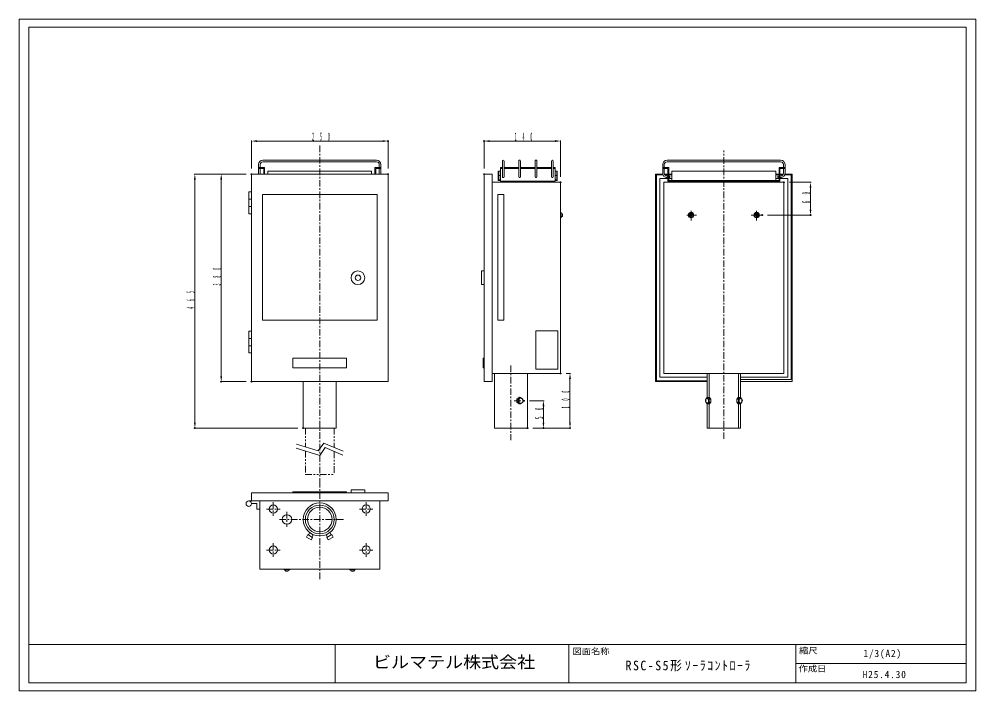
# Model space of a CAD drawing. Units: millimetres, scale not verified. Extents: x -876 to 876, y -615 to 615.
import ezdxf
from ezdxf.enums import TextEntityAlignment as Align

# ---------------------------------------------------------------- set-up
doc = ezdxf.new("R2010")
doc.units = ezdxf.units.MM
doc.header["$LTSCALE"] = 3
doc.header["$PDMODE"] = 32
doc.header["$PDSIZE"] = 1.5
doc.linetypes.add('USER5', pattern=[9, 4, -1, 1, -1, 1, -1])
doc.linetypes.add('USER7', pattern=[7, 4, -1, 1, -1])
for name, color, linetype, lineweight in [('0-0_0', 7, 'Continuous', 18), ('0-1_AM_0', 7, 'Continuous', 18), ('0-2_AM_1', 7, 'Continuous', 18), ('0-A_AM_7', 7, 'USER7', 18), ('0-E_AM_11', 7, 'USER5', 18)]:
    doc.layers.add(name, color=color, linetype=linetype, lineweight=lineweight)
doc.layers.add('1-0_Defpoints', color=7, linetype='Continuous')
doc.styles.add('ＭＳ ゴシック', font='')
doc.styles.get('ＭＳ ゴシック').set_extended_font_data('MS Gothic')

# ---------------------------------------------------------------- blocks, each defined once
blk = doc.blocks.new('D12')
at = {"layer": '0-1_AM_0'}
for p, q in [((-125, 475), (-125, 526.511)), ((125, 475), (125, 526.511)), ((-115, 525.511), (115, 525.511))]:
    blk.add_line(p, q, dxfattribs=at)
for points in [[(-115, 527.178), (-115, 523.845), (-125, 525.511)], [(115, 527.178), (115, 523.845), (125, 525.511)]]:
    blk.add_solid(points, dxfattribs=at)
at = {"layer": '1-0_Defpoints'}
for p in [(125, 525.511), (-125, 465), (125, 465)]:
    blk.add_point(p, dxfattribs=at)
at = {"layer": '0-1_AM_0', "insert": (-13.95, 526.211), "char_height": 14.66, "attachment_point": 7, "style": 'ＭＳ ゴシック'}
blk.add_mtext('\\T4;\\W0.3;250', dxfattribs=at)
blk = doc.blocks.new('D13')
at = {"layer": '0-1_AM_0'}
for p, q in [((-135, 465), (-181.43, 465)), ((-180.43, 455), (-180.43, 95)), ((-135, 85), (-181.43, 85))]:
    blk.add_line(p, q, dxfattribs=at)
for points in [[(-182.096, 455), (-178.763, 455), (-180.43, 465)], [(-182.096, 95), (-178.763, 95), (-180.43, 85)]]:
    blk.add_solid(points, dxfattribs=at)
at = {"layer": '1-0_Defpoints'}
for p in [(-125, 465), (-180.43, 85), (-125, 85)]:
    blk.add_point(p, dxfattribs=at)
at = {"layer": '0-1_AM_0', "insert": (-181.13, 261.05), "char_height": 14.66, "attachment_point": 7, "rotation": 90, "style": 'ＭＳ ゴシック'}
blk.add_mtext('\\T4;\\W0.3;380', dxfattribs=at)
blk = doc.blocks.new('D14')
at = {"layer": '0-1_AM_0'}
for p, q in [((301, 475), (301, 526.511)), ((441, 460), (441, 526.511)), ((431, 525.511), (311, 525.511))]:
    blk.add_line(p, q, dxfattribs=at)
for points in [[(311, 527.178), (311, 523.845), (301, 525.511)], [(431, 527.178), (431, 523.845), (441, 525.511)]]:
    blk.add_solid(points, dxfattribs=at)
at = {"layer": '1-0_Defpoints'}
for p in [(301, 525.511), (301, 465), (441, 450)]:
    blk.add_point(p, dxfattribs=at)
at = {"layer": '0-1_AM_0', "insert": (357.05, 526.211), "char_height": 14.66, "attachment_point": 7, "style": 'ＭＳ ゴシック'}
blk.add_mtext('\\T4;\\W0.3;140', dxfattribs=at)
blk = doc.blocks.new('D15')
at = {"layer": '0-1_AM_0'}
for p, q in [((-135, 465), (-229.666, 465)), ((-228.666, 455), (-228.666, 10)), ((-40.25, 0), (-229.666, 0))]:
    blk.add_line(p, q, dxfattribs=at)
for points in [[(-230.332, 455), (-226.999, 455), (-228.666, 465)], [(-230.332, 10), (-226.999, 10), (-228.666, 0)]]:
    blk.add_solid(points, dxfattribs=at)
at = {"layer": '1-0_Defpoints'}
for p in [(-125, 465), (-228.666, 0), (-30.25, 0)]:
    blk.add_point(p, dxfattribs=at)
at = {"layer": '0-1_AM_0', "insert": (-229.366, 218.55), "char_height": 14.66, "attachment_point": 7, "rotation": 90, "style": 'ＭＳ ゴシック'}
blk.add_mtext('\\T4;\\W0.3;465', dxfattribs=at)
blk = doc.blocks.new('D16')
at = {"layer": '0-1_AM_0'}
for p, q in [((384.079, 50), (410.666, 50)), ((409.666, 40), (409.666, 10)), ((390.25, 0), (410.666, 0))]:
    blk.add_line(p, q, dxfattribs=at)
for points in [[(407.999, 40), (411.333, 40), (409.666, 50)], [(407.999, 10), (411.333, 10), (409.666, 0)]]:
    blk.add_solid(points, dxfattribs=at)
at = {"layer": '1-0_Defpoints'}
for p in [(374.079, 50), (380.25, 0), (409.666, 0)]:
    blk.add_point(p, dxfattribs=at)
at = {"layer": '0-1_AM_0', "insert": (408.966, 16.475), "char_height": 14.66, "attachment_point": 7, "rotation": 90, "style": 'ＭＳ ゴシック'}
blk.add_mtext('\\T3.4;\\W0.4;50', dxfattribs=at)
blk = doc.blocks.new('D17')
at = {"layer": '0-1_AM_0'}
for p, q in [((451, 100), (459.264, 100)), ((458.264, 90), (458.264, 10)), ((390.25, 0), (459.264, 0))]:
    blk.add_line(p, q, dxfattribs=at)
for points in [[(456.597, 90), (459.93, 90), (458.264, 100)], [(456.597, 10), (459.93, 10), (458.264, 0)]]:
    blk.add_solid(points, dxfattribs=at)
at = {"layer": '1-0_Defpoints'}
for p in [(441, 100), (380.25, 0), (458.264, 0)]:
    blk.add_point(p, dxfattribs=at)
at = {"layer": '0-1_AM_0', "insert": (457.564, 36.05), "char_height": 14.66, "attachment_point": 7, "rotation": 90, "style": 'ＭＳ ゴシック'}
blk.add_mtext('\\T4;\\W0.3;100', dxfattribs=at)
blk = doc.blocks.new('D18')
at = {"layer": '0-1_AM_0'}
for p, q in [((860, 450), (899.712, 450)), ((898.712, 440), (898.712, 400)), ((820, 390), (899.712, 390))]:
    blk.add_line(p, q, dxfattribs=at)
for points in [[(897.045, 440), (900.379, 440), (898.712, 450)], [(897.045, 400), (900.379, 400), (898.712, 390)]]:
    blk.add_solid(points, dxfattribs=at)
at = {"layer": '1-0_Defpoints'}
for p in [(850, 450), (810, 390), (898.712, 390)]:
    blk.add_point(p, dxfattribs=at)
at = {"layer": '0-1_AM_0', "insert": (898.012, 411.475), "char_height": 14.66, "attachment_point": 7, "rotation": 90, "style": 'ＭＳ ゴシック'}
blk.add_mtext('\\T3.4;\\W0.4;60', dxfattribs=at)

msp = doc.modelspace()

# ---------------------------------------------------------------- linework, layer by layer
at = {"layer": '0-0_0'}
for p, q in [((-858, -530), (858, -530)), ((-297.445, -530), (-297.445, -600)), ((130.652, -530), (130.652, -600)), ((546.585, -530), (546.585, -600)), ((546.585, -565), (858, -565))]:
    msp.add_line(p, q, dxfattribs=at)
for points in [[(-876, -615), (876, -615), (876, 615), (-876, 615)], [(-858, -600), (858, -600), (858, 600), (-858, 600)]]:
    msp.add_lwpolyline(points, close=True, dxfattribs=at)
at = {"layer": '0-1_AM_0'}
for p, q in [((-221.495, 356.724), (-429.507, 356.724)), ((-221.507, 353.724), (-429.507, 353.724)), ((8.993, 326.224), (8.993, 355.224)), ((11.994, 355.224), (11.994, 326.224)), ((38.993, 326.223), (38.993, 355.224)), ((41.993, 326.218), (41.993, 355.233)), ((68.993, 326.223), (68.993, 355.224)), ((71.993, 326.223), (71.993, 355.231)), ((98.993, 355.224), (98.993, 326.224)), ((101.993, 326.218), (101.993, 355.216)), ((518.494, 356.724), (310.493, 356.724)), ((518.494, 353.724), (310.493, 353.724)), ((-437.507, 348.724), (-437.507, 332.724)), ((-426.507, 343.224), (-437.507, 343.224)), ((-428.007, 341.724), (-437.507, 341.724)), ((-434.507, 348.724), (-434.507, 343.224)), ((-434.507, 341.724), (-434.507, 332.724)), ((-428.007, 341.724), (-428.007, 331.224)), ((-426.507, 343.224), (-426.507, 331.224)), ((-420.507, 336.723), (-420.507, 331.224)), ((-230.507, 336.723), (-420.507, 336.723)), ((-230.507, 336.723), (-230.507, 331.224)), ((-224.507, 343.224), (-213.507, 343.224)), ((-224.507, 343.224), (-224.507, 331.224)), ((-223.007, 341.724), (-223.007, 331.224)), ((-223.007, 341.724), (-213.507, 341.724)), ((-216.507, 348.724), (-216.507, 343.224)), ((-216.507, 341.724), (-216.507, 332.724)), ((-213.507, 348.724), (-213.507, 332.724)), ((1.493, 336.723), (5.493, 336.723)), ((1.493, 319.723), (1.493, 336.723)), ((2.493, 319.723), (2.493, 336.723)), ((5.493, 318.224), (5.493, 343.224)), ((8.993, 343.224), (5.493, 343.224)), ((8.993, 341.724), (5.493, 341.724)), ((38.993, 343.224), (11.993, 343.224)), ((38.993, 341.724), (11.993, 341.724)), ((55.493, 343.224), (41.993, 343.224)), ((55.493, 341.724), (41.993, 341.724)), ((55.493, 343.224), (68.993, 343.224)), ((55.493, 341.724), (68.993, 341.724)), ((71.993, 343.224), (98.993, 343.224)), ((71.993, 341.724), (98.993, 341.724)), ((101.993, 343.224), (105.493, 343.224)), ((101.993, 341.724), (105.493, 341.724)), ((105.493, 318.224), (105.493, 343.224)), ((109.493, 336.724), (105.493, 336.724)), ((108.493, 319.723), (108.493, 336.723)), ((109.493, 319.723), (109.493, 336.723)), ((302.493, 348.724), (302.493, 332.724)), ((313.493, 343.224), (302.493, 343.224)), ((311.993, 341.724), (302.493, 341.724)), ((305.493, 348.724), (305.493, 343.224)), ((305.493, 341.724), (305.493, 332.724)), ((311.993, 341.724), (311.993, 318.224)), ((313.493, 343.224), (313.493, 319.724)), ((319.493, 336.724), (319.493, 319.724)), ((509.493, 336.724), (319.493, 336.724)), ((509.493, 336.724), (509.493, 319.724)), ((515.493, 343.224), (526.493, 343.224)), ((515.494, 343.224), (515.494, 319.724)), ((516.993, 341.724), (526.493, 341.724)), ((516.994, 341.724), (516.994, 318.224)), ((523.494, 348.724), (523.494, 343.224)), ((523.494, 341.724), (523.494, 332.724)), ((526.494, 348.724), (526.494, 332.724)), ((-450.507, 331.224), (-200.507, 331.224)), ((-450.507, 331.224), (-450.507, -48.776)), ((-200.507, 331.224), (-200.507, -48.776)), ((-24.507, -48.776), (-24.507, 331.224)), ((-9.507, 331.224), (-24.507, 331.224)), ((-9.507, 331.224), (-9.507, -48.776)), ((-9.507, 316.224), (115.493, 316.224)), ((1.493, 319.723), (5.493, 319.723)), ((5.493, 320.723), (2.493, 320.723)), ((2.494, 328.723), (5.493, 328.723)), ((5.493, 318.224), (105.493, 318.224)), ((23.993, 318.224), (23.993, 316.224)), ((86.993, 318.224), (86.993, 316.224)), ((108.493, 328.723), (105.493, 328.723)), ((105.493, 320.723), (108.493, 320.723)), ((109.493, 319.723), (105.493, 319.723)), ((115.493, 316.224), (115.493, -33.776)), ((115.493, -33.776), (115.493, 316.224)), ((115.493, -33.776), (115.493, 316.224)), ((115.493, -33.776), (115.493, 316.224)), ((115.493, -33.776), (115.493, 316.224)), ((289.493, 331.224), (289.493, -48.776)), ((302.635, 331.224), (289.493, 331.224)), ((290.993, 329.724), (290.993, -47.276)), ((303.077, 329.724), (290.993, 329.724)), ((311.993, 323.224), (297.493, 323.224)), ((297.493, 323.224), (297.493, -40.776)), ((524.493, 316.224), (304.493, 316.224)), ((304.493, 316.224), (304.493, -33.776)), ((311.993, 331.224), (305.724, 331.224)), ((311.993, 329.724), (306.493, 329.724)), ((311.993, 327.724), (310.493, 327.724)), ((311.993, 324.724), (310.493, 324.724)), ((516.994, 318.224), (311.993, 318.224)), ((319.493, 331.224), (313.493, 331.224)), ((319.493, 329.724), (313.493, 329.724)), ((315.493, 327.724), (313.493, 327.724)), ((315.493, 324.724), (313.493, 324.724)), ((319.493, 323.224), (313.493, 323.224)), ((515.494, 319.724), (313.493, 319.724)), ((315.493, 327.724), (315.493, 324.724)), ((343.493, 319.724), (343.493, 318.224)), ((357.993, 318.224), (357.993, 316.224)), ((509.493, 331.224), (515.494, 331.224)), ((509.493, 329.724), (515.494, 329.724)), ((509.493, 323.224), (515.494, 323.224)), ((511.077, 329.724), (510.91, 329.724)), ((513.493, 327.724), (515.493, 327.724)), ((513.493, 324.724), (515.493, 324.724)), ((513.494, 327.724), (513.494, 324.724)), ((516.993, 327.724), (518.493, 327.724)), ((516.993, 324.724), (518.493, 324.724)), ((516.994, 331.224), (523.263, 331.224)), ((516.994, 329.724), (522.494, 329.724)), ((531.493, 323.224), (516.994, 323.224)), ((524.493, 316.224), (524.493, -33.776)), ((537.993, 329.724), (525.91, 329.724)), ((539.493, 331.224), (526.352, 331.224)), ((531.493, 323.224), (531.493, -40.776)), ((537.993, 329.724), (537.993, -44.776)), ((539.493, 331.224), (539.493, -48.776)), ((-455.507, 258.724), (-455.507, 298.724)), ((-455.507, 298.724), (-450.507, 298.724)), ((-455.507, 285.39), (-450.507, 285.39)), ((-430.507, 293.724), (-220.507, 293.724)), ((-430.507, 293.724), (-430.507, 63.593)), ((-220.507, 293.724), (-220.507, 63.593)), ((0.493, 293.724), (11.493, 293.724)), ((0.493, 63.724), (0.493, 293.724)), ((11.493, 63.724), (11.493, 293.724)), ((-455.507, 272.057), (-450.507, 272.057)), ((-455.507, 258.724), (-450.507, 258.724)), ((115.493, 261.224), (116.493, 261.224)), ((115.493, 251.224), (116.493, 251.224)), ((116.493, 251.224), (116.493, 261.224)), ((116.493, 259.574), (117.493, 259.574)), ((116.493, 252.874), (117.493, 252.874)), ((118.993, 254.374), (118.993, 258.074)), ((353.044, 254.774), (355.943, 257.673)), ((355.943, 254.774), (353.044, 257.673)), ((473.044, 254.774), (475.943, 257.673)), ((475.943, 254.774), (473.044, 257.673)), ((-29.507, 154.013), (-24.507, 154.013)), ((-29.507, 136.224), (-29.507, 154.013)), ((-29.507, 136.224), (-29.507, 154.013)), ((-29.507, 129.013), (-29.507, 154.013)), ((-29.507, 129.013), (-24.507, 129.013)), ((-430.507, 63.724), (-220.507, 63.724)), ((0.493, 63.724), (11.493, 63.724)), ((-455.507, 43.724), (-450.507, 43.724)), ((-455.507, 43.724), (-455.507, 3.724)), ((70.315, -25.818), (70.315, 44.182)), ((70.315, 44.182), (110.315, 44.182)), ((110.315, -25.818), (110.315, 44.182)), ((-455.507, 30.39), (-450.507, 30.39)), ((-455.507, 17.057), (-450.507, 17.057)), ((-455.507, 3.724), (-450.507, 3.724)), ((-374.507, -5.776), (-374.507, -23.776)), ((-374.507, -5.776), (-276.507, -5.776)), ((-276.507, -5.776), (-276.507, -23.776)), ((-26.357, -5.776), (-26.357, -23.776)), ((-24.507, -5.776), (-26.357, -5.776)), ((-374.507, -23.776), (-276.507, -23.776)), ((-24.507, -23.776), (-26.357, -23.776)), ((-9.507, -33.776), (115.493, -33.776)), ((-5.757, -33.776), (-5.757, -133.776)), ((54.743, -33.776), (54.743, -133.776)), ((70.315, -25.818), (110.315, -25.818)), ((524.493, -33.776), (304.493, -33.776)), ((384.243, -33.776), (384.243, -78.003)), ((387.743, -133.776), (387.743, -33.776)), ((441.243, -133.776), (441.243, -33.776)), ((444.743, -33.776), (444.743, -78.003)), ((-450.507, -48.776), (-200.507, -48.776)), ((-355.757, -48.776), (-355.757, -133.776)), ((-295.257, -48.776), (-295.257, -133.776)), ((-24.507, -48.776), (-9.507, -48.776)), ((289.493, -48.776), (384.243, -48.776)), ((290.993, -47.276), (384.243, -47.276)), ((384.243, -40.776), (297.493, -40.776)), ((531.493, -40.776), (444.743, -40.776)), ((444.743, -44.776), (537.993, -44.776)), ((444.743, -48.776), (539.493, -48.776)), ((39.618, -78.003), (35.288, -80.89)), ((35.288, -86.663), (35.288, -80.89)), ((35.288, -80.891), (37.788, -80.891)), ((35.288, -86.663), (37.788, -86.663)), ((39.619, -89.55), (35.288, -86.663)), ((42.119, -78.003), (37.788, -80.89)), ((37.788, -86.663), (37.788, -80.89)), ((42.119, -89.55), (37.788, -86.663)), ((39.619, -78.002), (42.119, -78.002)), ((46.449, -80.889), (42.119, -78.003)), ((46.449, -86.663), (42.119, -89.55)), ((46.449, -86.663), (46.449, -80.89)), ((383.966, -78.003), (381.466, -80.889)), ((381.466, -86.663), (381.466, -80.89)), ((383.966, -89.55), (381.466, -86.663)), ((383.966, -77.998), (388.296, -77.998)), ((386.466, -80.889), (383.966, -78.003)), ((386.466, -86.663), (383.966, -89.55)), ((386.466, -80.889), (390.796, -80.889)), ((386.466, -86.663), (386.466, -80.89)), ((386.466, -86.668), (390.796, -86.668)), ((390.796, -80.889), (388.296, -78.003)), ((390.796, -86.663), (388.296, -89.55)), ((390.796, -86.663), (390.796, -80.89)), ((438.19, -80.889), (440.69, -78.003)), ((442.521, -80.889), (438.19, -80.889)), ((438.19, -86.663), (438.19, -80.89)), ((442.521, -86.658), (438.19, -86.658)), ((438.19, -86.663), (440.69, -89.55)), ((445.021, -78.008), (440.69, -78.008)), ((442.52, -80.889), (445.02, -78.003)), ((442.521, -86.663), (442.521, -80.89)), ((442.521, -86.663), (445.021, -89.55)), ((445.02, -89.55), (447.52, -86.663)), ((445.021, -78.003), (447.521, -80.889)), ((447.521, -86.663), (447.521, -80.89)), ((39.619, -89.55), (42.119, -89.55)), ((383.966, -89.545), (388.296, -89.545)), ((384.243, -89.545), (384.243, -133.776)), ((445.02, -89.555), (440.69, -89.555)), ((444.743, -89.555), (444.743, -133.776)), ((-355.757, -133.776), (-295.257, -133.776)), ((54.743, -133.776), (-5.757, -133.776)), ((444.743, -133.776), (384.243, -133.776)), ((-450.507, -252.142), (-200.507, -252.142)), ((-450.507, -267.142), (-450.507, -252.142)), ((-374.507, -250.292), (-374.507, -252.142)), ((-268.063, -247.142), (-243.617, -247.142)), ((-268.063, -252.142), (-268.063, -247.142)), ((-243.063, -252.142), (-243.063, -247.142)), ((-200.507, -267.142), (-200.507, -252.142)), ((-455.507, -267.142), (-200.507, -267.142)), ((-450.507, -272.142), (-440.507, -272.142)), ((-440.507, -272.142), (-440.507, -282.142)), ((-435.507, -267.142), (-435.507, -392.142)), ((-215.507, -267.142), (-215.507, -392.142)), ((-440.507, -282.142), (-435.507, -282.142)), ((-349.845, -333.298), (-347.345, -328.968)), ((-347.345, -328.968), (-338.685, -333.968)), ((-346.263, -329.593), (-343.763, -325.263)), ((-339.767, -333.343), (-337.267, -329.013)), ((-311.246, -333.343), (-313.746, -329.013)), ((-303.668, -328.968), (-312.328, -333.968)), ((-304.751, -329.593), (-307.251, -325.263)), ((-301.168, -333.298), (-303.668, -328.968)), ((-349.845, -333.298), (-341.185, -338.298)), ((-341.185, -338.298), (-338.685, -333.968)), ((-309.828, -338.298), (-312.328, -333.968)), ((-301.168, -333.297), (-309.828, -338.297)), ((-435.507, -392.142), (-215.507, -392.142)), ((-390.507, -392.142), (-390.507, -393.142)), ((-390.507, -393.142), (-380.507, -393.142)), ((-388.857, -393.142), (-388.857, -394.142)), ((-387.357, -395.642), (-383.657, -395.642)), ((-382.157, -393.142), (-382.157, -394.142)), ((-380.507, -392.142), (-380.507, -393.142)), ((-270.507, -392.142), (-270.507, -393.142)), ((-260.507, -393.142), (-270.507, -393.142)), ((-268.857, -393.142), (-268.857, -394.142)), ((-263.657, -395.642), (-267.357, -395.642)), ((-262.157, -393.142), (-262.157, -394.142)), ((-260.507, -392.142), (-260.507, -393.142))]:
    msp.add_line(p, q, dxfattribs=at)
msp.add_lwpolyline([(-374.507, -250.292), (-276.507, -250.292), (-276.507, -252.142)], dxfattribs=at)
for centre, radius in [((354.493, 256.224), 5), ((354.493, 256.224), 3.5), ((474.493, 256.224), 5), ((474.493, 256.224), 3.5), ((-255.563, 141.464), 12.5), ((-255.563, 141.464), 5), ((-455.507, -272.142), 5), ((-410.507, -282.142), 7.5), ((-325.507, -301.142), 30.25), ((-325.507, -301.142), 26.35), ((-325.507, -301.142), 22.45), ((-240.507, -282.142), 7.5), ((-385.507, -301.142), 8.75), ((-410.507, -357.142), 7.5), ((-240.507, -357.142), 7.5)]:
    msp.add_circle(centre, radius, dxfattribs=at)
for centre, radius, start, end in [((-429.507, 348.724), 8, 90, 179.99996), ((-429.507, 348.724), 5, 90, 179.99996), ((-221.507, 348.724), 8, 0, 89.99998), ((-221.507, 348.724), 5, 0, 89.99998), ((10.493, 355.224), 1.5, 0.00024, 179.99984), ((40.493, 355.224), 1.5, 359.99982, 179.99984), ((70.493, 355.224), 1.5, 0.00006, 180.00009), ((100.493, 355.224), 1.5, 0.00006, 179.99965), ((310.493, 348.724), 8, 90, 180), ((310.493, 348.724), 5, 90, 180), ((518.494, 348.724), 8, 0, 90), ((518.494, 348.724), 5, 0, 90), ((-429.507, 332.724), 8, 179.99998, 190.80665), ((-429.507, 332.724), 5, 179.99998, 197.45761), ((-221.507, 332.724), 5, 342.54238, 0), ((-221.507, 332.724), 8, 349.19335, 0), ((10.493, 326.224), 1.5, 180.00004, 359.99984), ((40.493, 326.223), 1.5, 180.00004, 359.99984), ((70.493, 326.223), 1.5, 180.00009, 359.99989), ((100.493, 326.224), 1.5, 180.00009, 359.99989), ((310.493, 332.724), 8, 179.99996, 270), ((310.493, 332.724), 5, 179.99996, 270), ((518.494, 332.724), 8, 270, 0.00004), ((518.494, 332.724), 5, 270, 0.00004), ((117.493, 258.074), 1.5, 0, 89.99998), ((117.493, 254.374), 1.5, 270.00002, 0), ((-387.357, -394.142), 1.5, 179.99998, 270.00003), ((-383.657, -394.142), 1.5, 270.00002, 0), ((-267.357, -394.142), 1.5, 179.99996, 269.99995), ((-263.657, -394.142), 1.5, 269.99996, 0)]:
    msp.add_arc(centre, radius, start, end, dxfattribs=at)
for centre, major_axis, ratio in [((42.119, -83.776), (-2.122, 4.244), 0.930958), ((383.966, -83.776), (-1.225, 4.244), 0.733804), ((445.021, -83.776), (1.225, 4.244), 0.733795)]:
    msp.add_ellipse(centre, major_axis=major_axis, ratio=ratio, dxfattribs=at)
at = {"layer": '0-2_AM_1'}
for points in [[(-368.776, -170.664), (-325.309, -184.154), (-315.817, -169.665), (-283.341, -183.654)], [(-367.777, -163.17), (-328.307, -175.66), (-317.815, -161.171), (-282.842, -176.16)]]:
    msp.add_lwpolyline(points, dxfattribs=at)
at = {"layer": '0-A_AM_7'}
for p, q in [((-325.507, 383.438), (-325.507, -240.776)), ((414.493, -153.776), (414.493, 374.659)), ((354.493, 246.224), (354.493, 266.224)), ((474.493, 246.224), (474.493, 266.224)), ((364.493, 256.224), (344.493, 256.224)), ((464.493, 256.224), (484.493, 256.224)), ((24.493, -19.217), (24.493, -155.883)), ((30.725, -83.776), (48.573, -83.776)), ((39.618, -76.425), (39.618, -91.026)), ((-325.507, -230.504), (-325.507, -412.435)), ((-410.507, -269.642), (-410.507, -294.642)), ((-240.507, -269.642), (-240.507, -294.642)), ((-423.007, -282.142), (-398.007, -282.142)), ((-385.507, -287.392), (-385.507, -314.892)), ((-253.007, -282.142), (-228.007, -282.142)), ((-399.257, -301.142), (-280.257, -301.142)), ((-410.507, -344.642), (-410.507, -369.642)), ((-240.507, -344.642), (-240.507, -369.642)), ((-423.007, -357.142), (-398.007, -357.142)), ((-253.007, -357.142), (-228.007, -357.142))]:
    msp.add_line(p, q, dxfattribs=at)
at = {"layer": '0-E_AM_11'}
for p, q in [((-351.857, -133.776), (-351.857, -168.208)), ((-299.157, -133.776), (-299.157, -169.168)), ((-351.857, -175.917), (-351.857, -218.776)), ((-299.157, -176.841), (-299.157, -218.776)), ((-351.857, -218.776), (-299.157, -218.776))]:
    msp.add_line(p, q, dxfattribs=at)

# ---------------------------------------------------------------- block references
at = {"layer": '0-1_AM_0'}
for name in ['D12', 'D14', 'D15', 'D13', 'D18', 'D17', 'D16']:
    msp.add_blockref(name, (-325.507, -133.776), dxfattribs=at)

# ---------------------------------------------------------------- texts
at = {"layer": '0-0_0', "color": 3, "style": 'ＭＳ ゴシック', "width": 1.1}
for s, p in [('図面名称', (137.383, -551.533)), ('縮尺', (552.135, -550.032)), ('作成日', (551.415, -583.154))]:
    msp.add_text(s, height=11, dxfattribs=at).set_placement(p, align=Align.BOTTOM_LEFT)
at = {"layer": '0-0_0', "color": 6, "style": 'ＭＳ ゴシック', "width": 1.1}
msp.add_text('ビルマテル株式会社', height=21.99, dxfattribs=at).set_placement((-228.02, -579.918), align=Align.BOTTOM_LEFT)
at = {"layer": '0-0_0', "color": 3, "char_height": 13.2, "attachment_point": 7, "style": 'ＭＳ ゴシック'}
for s, insert in [('\\T1.18;\\W0.95;1/3(A2)', (670.222, -556.512)), ('\\T1.18;\\W0.95;H25.4.30', (668.782, -591.794))]:
    msp.add_mtext(s, dxfattribs=dict(at, insert=insert))
at = {"layer": '0-0_0', "color": 2, "insert": (234.515, -579.426), "char_height": 17.6, "attachment_point": 7, "style": 'ＭＳ ゴシック'}
msp.add_mtext('\\T1.26;\\W0.9;RSC-S5形ｿｰﾗｺﾝﾄﾛｰﾗ', dxfattribs=at)

doc.saveas('drawing.dxf')
